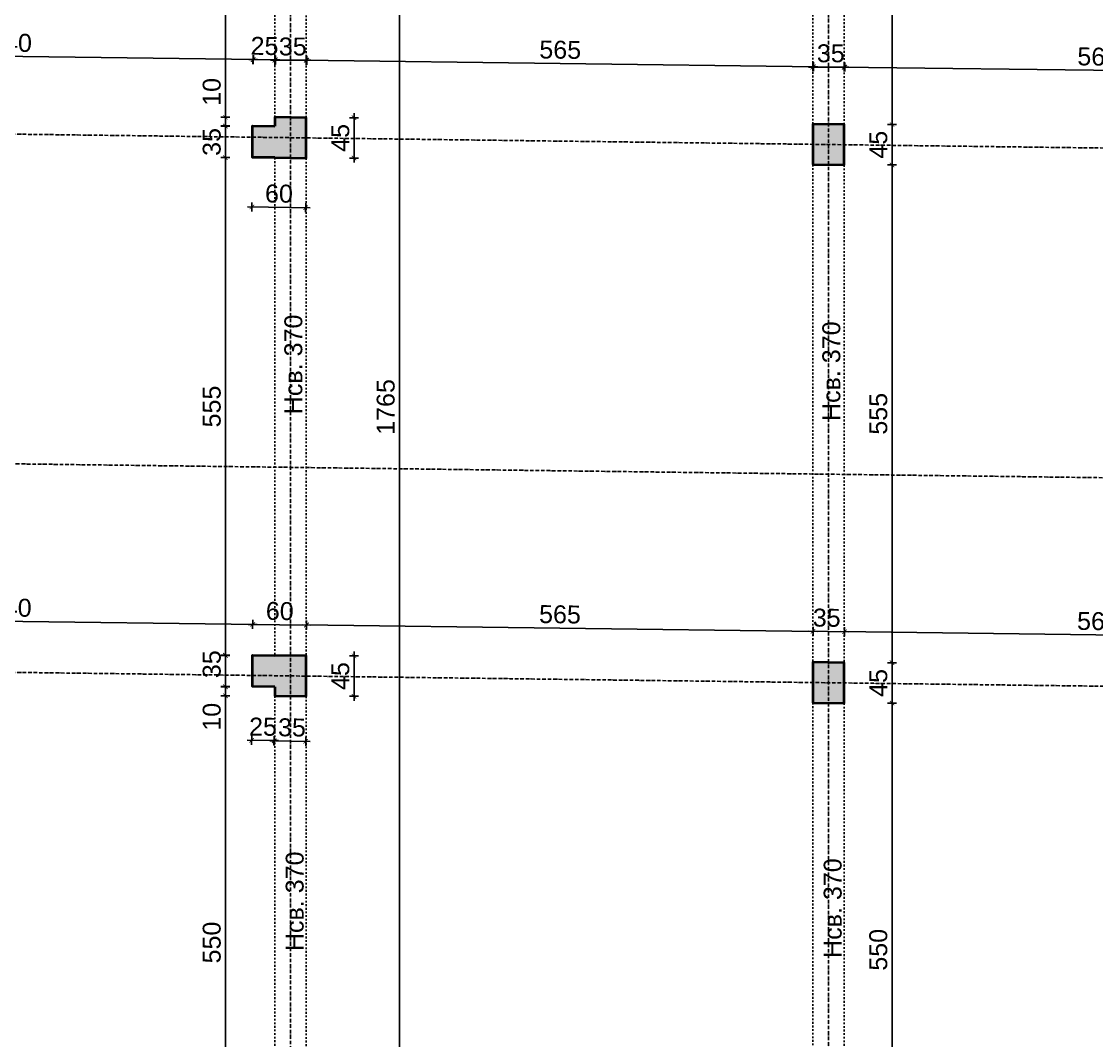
# Model space of a CAD drawing. Header units: inches. Extents: x -72385 to 39588, y -6525 to 66685.
# Drawn here: x -49885 to -48686, y 1469 to 2605 of the extents above; entities that cross this region are included whole.
import ezdxf

# ---------------------------------------------------------------- set-up
doc = ezdxf.new("R2010")
doc.units = ezdxf.units.IN
doc.header["$MEASUREMENT"] = 0
doc.linetypes.add('DashDot', pattern=[0.6, 0.4, -0.1, 0, -0.1])
doc.linetypes.add('Hidden', pattern=[0.4, 0.2, -0.2])
for name, color, linetype, lineweight in [('Линия на разрез', 252, 'DashDot', 25), ('Надписи Hсв', 252, 'Continuous', 25), ('Надписи коти вътрешни', 252, 'Continuous', 25), ('Оси', 252, 'DashDot', 25), ('Пунктир', 253, 'Hidden', 25), ('Разрезни линии', 7, 'Continuous', 35), ('Щрих стени', 254, 'Continuous', 25)]:
    doc.layers.add(name, color=color, linetype=linetype, lineweight=lineweight)
doc.styles.add('Arial Regular', font='arial.ttf')
doc.styles.get("Standard").update_dxf_attribs({"font": 'arial.ttf'})
doc.dimstyles.new('Annotative', dxfattribs={"dimscale": 0, "dimtxt": 20, "dimasz": 5, "dimexe": 5, "dimexo": 5, "dimgap": 5, "dimtad": 1, "dimdec": 0, "dimzin": 0, "dimdsep": 46, "dimtxsty": 'Standard', "dimblk": 'ARCHTICK', "dimcen": 5, "dimdle": 5, "dimadec": 0, "dimazin": 0, "dimtfac": 1, "dimtdec": 0, "dimtofl": 0, "dimtmove": 0, "dimatfit": 3, "dimldrblk": 'ARCHTICK', "dimfxl": 5, "dimfxlon": 1, "dimtolj": 1, "dimtzin": 0, "dimarcsym": 1})

# ---------------------------------------------------------------- blocks, each defined once
blk = doc.blocks.new('_ArchTick')
at = {"color": 0, "linetype": 'ByBlock', "const_width": 0.15}
blk.add_lwpolyline([(-0.5, -0.5), (0.5, 0.5)], dxfattribs=at)
blk = doc.blocks.new('*D1995')
at = {"layer": 'Defpoints', "color": 0, "ltscale": 50, "transparency": 16777216}
for p in [(-49602.1, 1852.8), (-49657.4, 1302.8), (-49602.3, 1302.8)]:
    blk.add_point(p, dxfattribs=at)
at = {"layer": 'Надписи коти вътрешни', "color": 0, "lineweight": -2, "ltscale": 50, "transparency": 16777216}
for p, q in [((-49652.4, 1852.8), (-49662.4, 1852.8)), ((-49657.4, 1857.8), (-49657.4, 1297.8)), ((-49652.4, 1302.8), (-49662.4, 1302.8))]:
    blk.add_line(p, q, dxfattribs=at)
at = {"layer": 'Надписи коти вътрешни', "color": 0, "lineweight": -2, "ltscale": 50, "transparency": 16777216, "xscale": 5, "yscale": 5, "zscale": 5}
for p, rotation in [((-49657.4, 1852.8), 90), ((-49657.4, 1302.8), 270)]:
    blk.add_blockref('_ArchTick', p, dxfattribs=dict(at, rotation=rotation))
at = {"layer": 'Надписи коти вътрешни', "color": 0, "ltscale": 50, "transparency": 16777216, "insert": (-49672.6, 1577.8), "char_height": 20, "attachment_point": 5, "rotation": 90}
blk.add_mtext('\\A1;550', dxfattribs=at)
blk = doc.blocks.new('*D1959')
at = {"layer": 'Defpoints', "color": 0, "ltscale": 50, "transparency": 16777216}
for p in [(-49657.4, 2452.9), (-49602.2, 2452.9), (-49602.3, 1897.8)]:
    blk.add_point(p, dxfattribs=at)
at = {"layer": 'Надписи коти вътрешни', "color": 0, "lineweight": -2, "ltscale": 50, "transparency": 16777216}
for p, q in [((-49657.4, 1892.8), (-49657.4, 2457.9)), ((-49652.4, 2452.9), (-49662.4, 2452.9)), ((-49652.4, 1897.8), (-49662.4, 1897.8))]:
    blk.add_line(p, q, dxfattribs=at)
at = {"layer": 'Надписи коти вътрешни', "color": 0, "lineweight": -2, "ltscale": 50, "transparency": 16777216, "xscale": 5, "yscale": 5, "zscale": 5}
for p, rotation in [((-49657.4, 2452.9), 90), ((-49657.4, 1897.8), 270)]:
    blk.add_blockref('_ArchTick', p, dxfattribs=dict(at, rotation=rotation))
at = {"layer": 'Надписи коти вътрешни', "color": 0, "ltscale": 50, "transparency": 16777216, "insert": (-49672.6, 2175.4), "char_height": 20, "attachment_point": 5, "rotation": 90}
blk.add_mtext('\\A1;555', dxfattribs=at)
blk = doc.blocks.new('*D1960')
at = {"layer": 'Defpoints', "color": 0, "ltscale": 50, "transparency": 16777216}
for p in [(-49657.4, 3047.9), (-49602.1, 3047.9), (-49602.3, 2497.9)]:
    blk.add_point(p, dxfattribs=at)
at = {"layer": 'Надписи коти вътрешни', "color": 0, "lineweight": -2, "ltscale": 50, "transparency": 16777216}
for p, q in [((-49652.4, 3047.9), (-49662.4, 3047.9)), ((-49657.4, 2492.9), (-49657.4, 3052.9)), ((-49652.4, 2497.9), (-49662.4, 2497.9))]:
    blk.add_line(p, q, dxfattribs=at)
at = {"layer": 'Надписи коти вътрешни', "color": 0, "lineweight": -2, "ltscale": 50, "transparency": 16777216, "xscale": 5, "yscale": 5, "zscale": 5}
for p, rotation in [((-49657.4, 3047.9), 90), ((-49657.4, 2497.9), 270)]:
    blk.add_blockref('_ArchTick', p, dxfattribs=dict(at, rotation=rotation))
at = {"layer": 'Надписи коти вътрешни', "color": 0, "ltscale": 50, "transparency": 16777216, "insert": (-49672.6, 2772.9), "char_height": 20, "attachment_point": 5, "rotation": 90}
blk.add_mtext('\\A1;550', dxfattribs=at)
blk = doc.blocks.new('*D1961')
at = {"layer": 'Defpoints', "color": 0, "ltscale": 50, "transparency": 16777216}
for p in [(-49567.3, 1897.4), (-49514, 1897.4), (-49567.2, 1852.4)]:
    blk.add_point(p, dxfattribs=at)
at = {"layer": 'Надписи коти вътрешни', "color": 0, "lineweight": -2, "ltscale": 50, "transparency": 16777216}
for p, q in [((-49519, 1897.4), (-49509, 1897.4)), ((-49514, 1847.4), (-49514, 1902.4)), ((-49519, 1852.4), (-49509, 1852.4))]:
    blk.add_line(p, q, dxfattribs=at)
at = {"layer": 'Надписи коти вътрешни', "color": 0, "lineweight": -2, "ltscale": 50, "transparency": 16777216, "xscale": 5, "yscale": 5, "zscale": 5}
for p, rotation in [((-49514, 1897.4), 90), ((-49514, 1852.4), 270)]:
    blk.add_blockref('_ArchTick', p, dxfattribs=dict(at, rotation=rotation))
at = {"layer": 'Надписи коти вътрешни', "color": 0, "ltscale": 50, "transparency": 16777216, "insert": (-49529.2, 1874.9), "char_height": 20, "attachment_point": 5, "rotation": 90}
blk.add_mtext('\\A1;45', dxfattribs=at)
blk = doc.blocks.new('*D1962')
at = {"layer": 'Defpoints', "color": 0, "ltscale": 50, "transparency": 16777216}
for p in [(-49567.3, 2497.4), (-49514, 2497.4), (-49567.2, 2452.4)]:
    blk.add_point(p, dxfattribs=at)
at = {"layer": 'Надписи коти вътрешни', "color": 0, "lineweight": -2, "ltscale": 50, "transparency": 16777216}
for p, q in [((-49519, 2497.4), (-49509, 2497.4)), ((-49514, 2447.4), (-49514, 2502.4)), ((-49519, 2452.4), (-49509, 2452.4))]:
    blk.add_line(p, q, dxfattribs=at)
at = {"layer": 'Надписи коти вътрешни', "color": 0, "lineweight": -2, "ltscale": 50, "transparency": 16777216, "xscale": 5, "yscale": 5, "zscale": 5}
for p, rotation in [((-49514, 2497.4), 90), ((-49514, 2452.4), 270)]:
    blk.add_blockref('_ArchTick', p, dxfattribs=dict(at, rotation=rotation))
at = {"layer": 'Надписи коти вътрешни', "color": 0, "ltscale": 50, "transparency": 16777216, "insert": (-49529.2, 2474.9), "char_height": 20, "attachment_point": 5, "rotation": 90}
blk.add_mtext('\\A1;45', dxfattribs=at)
blk = doc.blocks.new('*D1963')
at = {"layer": 'Defpoints', "color": 0, "ltscale": 50, "transparency": 16777216}
for p in [(-49567.3, 3057.5), (-49567.3, 1292.3), (-49463.4, 1292.3)]:
    blk.add_point(p, dxfattribs=at)
at = {"layer": 'Надписи коти вътрешни', "color": 0, "lineweight": -2, "ltscale": 50, "transparency": 16777216}
for p, q in [((-49468.4, 3057.5), (-49458.4, 3057.5)), ((-49463.4, 3062.5), (-49463.4, 1287.3)), ((-49468.4, 1292.3), (-49458.4, 1292.3))]:
    blk.add_line(p, q, dxfattribs=at)
at = {"layer": 'Надписи коти вътрешни', "color": 0, "lineweight": -2, "ltscale": 50, "transparency": 16777216, "xscale": 5, "yscale": 5, "zscale": 5}
for p, rotation in [((-49463.4, 3057.5), 90), ((-49463.4, 1292.3), 270)]:
    blk.add_blockref('_ArchTick', p, dxfattribs=dict(at, rotation=rotation))
at = {"layer": 'Надписи коти вътрешни', "color": 0, "ltscale": 50, "transparency": 16777216, "insert": (-49478.6, 2174.9), "char_height": 20, "attachment_point": 5, "rotation": 90}
blk.add_mtext('\\A1;1765', dxfattribs=at)
blk = doc.blocks.new('*D2046')
at = {"layer": 'Defpoints', "color": 0, "ltscale": 50, "transparency": 16777216}
for p in [(-49657.4, 1898.1), (-49627.3, 1898.1), (-49627.3, 1863.1)]:
    blk.add_point(p, dxfattribs=at)
at = {"layer": 'Надписи коти вътрешни', "color": 0, "lineweight": -2, "ltscale": 50, "transparency": 16777216}
for p, q in [((-49652.4, 1898.1), (-49662.4, 1898.1)), ((-49657.4, 1858.1), (-49657.4, 1903.1)), ((-49652.4, 1863.1), (-49662.4, 1863.1))]:
    blk.add_line(p, q, dxfattribs=at)
at = {"layer": 'Надписи коти вътрешни', "color": 0, "lineweight": -2, "ltscale": 50, "transparency": 16777216, "xscale": 5, "yscale": 5, "zscale": 5}
for p, rotation in [((-49657.4, 1898.1), 90), ((-49657.4, 1863.1), 270)]:
    blk.add_blockref('_ArchTick', p, dxfattribs=dict(at, rotation=rotation))
at = {"layer": 'Надписи коти вътрешни', "color": 0, "ltscale": 50, "transparency": 16777216, "insert": (-49672.6, 1888.1), "char_height": 20, "attachment_point": 5, "rotation": 90}
blk.add_mtext('\\A1;35', dxfattribs=at)
blk = doc.blocks.new('*D2047')
at = {"layer": 'Defpoints', "color": 0, "ltscale": 50, "transparency": 16777216}
for p in [(-49602.5, 1862.8), (-49657.4, 1852.8), (-49602.3, 1852.8)]:
    blk.add_point(p, dxfattribs=at)
at = {"layer": 'Надписи коти вътрешни', "color": 0, "lineweight": -2, "ltscale": 50, "transparency": 16777216}
for p, q in [((-49652.4, 1862.8), (-49662.4, 1862.8)), ((-49657.4, 1867.8), (-49657.4, 1852.8)), ((-49652.4, 1852.8), (-49662.4, 1852.8)), ((-49657.4, 1852.8), (-49657.4, 1811.1))]:
    blk.add_line(p, q, dxfattribs=at)
at = {"layer": 'Надписи коти вътрешни', "color": 0, "lineweight": -2, "ltscale": 50, "transparency": 16777216, "xscale": 5, "yscale": 5, "zscale": 5}
for p, rotation in [((-49657.4, 1862.8), 90), ((-49657.4, 1852.8), 270)]:
    blk.add_blockref('_ArchTick', p, dxfattribs=dict(at, rotation=rotation))
at = {"layer": 'Надписи коти вътрешни', "color": 0, "ltscale": 50, "transparency": 16777216, "insert": (-49672.6, 1829.5), "char_height": 20, "attachment_point": 5, "rotation": 90}
blk.add_mtext('\\A1;10', dxfattribs=at)
blk = doc.blocks.new('*D2048')
at = {"layer": 'Defpoints', "color": 0, "ltscale": 50, "transparency": 16777216}
for p in [(-49657.4, 2497.9), (-49602.3, 2497.9), (-49627.3, 2488.2)]:
    blk.add_point(p, dxfattribs=at)
at = {"layer": 'Надписи коти вътрешни', "color": 0, "lineweight": -2, "ltscale": 50, "transparency": 16777216}
for p, q in [((-49657.4, 2497.9), (-49657.4, 2544.6)), ((-49652.4, 2497.9), (-49662.4, 2497.9)), ((-49652.4, 2488.2), (-49662.4, 2488.2)), ((-49657.4, 2488.2), (-49657.4, 2483.2))]:
    blk.add_line(p, q, dxfattribs=at)
at = {"layer": 'Надписи коти вътрешни', "color": 0, "lineweight": -2, "ltscale": 50, "transparency": 16777216, "xscale": 5, "yscale": 5, "zscale": 5}
for p, rotation in [((-49657.4, 2497.9), 270), ((-49657.4, 2488.2), 90)]:
    blk.add_blockref('_ArchTick', p, dxfattribs=dict(at, rotation=rotation))
at = {"layer": 'Надписи коти вътрешни', "color": 0, "ltscale": 50, "transparency": 16777216, "insert": (-49672.6, 2526.2), "char_height": 20, "attachment_point": 5, "rotation": 90}
blk.add_mtext('\\A1;10', dxfattribs=at)
blk = doc.blocks.new('*D2049')
at = {"layer": 'Defpoints', "color": 0, "ltscale": 50, "transparency": 16777216}
for p in [(-49602.2, 2487.9), (-49657.4, 2452.9), (-49602.3, 2452.9)]:
    blk.add_point(p, dxfattribs=at)
at = {"layer": 'Надписи коти вътрешни', "color": 0, "lineweight": -2, "ltscale": 50, "transparency": 16777216}
for p, q in [((-49652.4, 2487.9), (-49662.4, 2487.9)), ((-49657.4, 2492.9), (-49657.4, 2447.9)), ((-49652.4, 2452.9), (-49662.4, 2452.9))]:
    blk.add_line(p, q, dxfattribs=at)
at = {"layer": 'Надписи коти вътрешни', "color": 0, "lineweight": -2, "ltscale": 50, "transparency": 16777216, "xscale": 5, "yscale": 5, "zscale": 5}
for p, rotation in [((-49657.4, 2487.9), 90), ((-49657.4, 2452.9), 270)]:
    blk.add_blockref('_ArchTick', p, dxfattribs=dict(at, rotation=rotation))
at = {"layer": 'Надписи коти вътрешни', "color": 0, "ltscale": 50, "transparency": 16777216, "insert": (-49672.6, 2470.4), "char_height": 20, "attachment_point": 5, "rotation": 90}
blk.add_mtext('\\A1;35', dxfattribs=at)
blk = doc.blocks.new('*D2052')
at = {"layer": 'Defpoints', "color": 0, "ltscale": 50, "transparency": 16777216}
for p in [(-49626.6, 2562.2), (-50167.3, 2515.1), (-49627.3, 2508.2)]:
    blk.add_point(p, dxfattribs=at)
at = {"layer": 'Надписи коти вътрешни', "color": 0, "lineweight": -2, "ltscale": 50, "transparency": 16777216}
for p, q in [((-50171.6, 2569.2), (-49621.6, 2562.2)), ((-50166.7, 2564.1), (-50166.6, 2574.1)), ((-49626.7, 2557.2), (-49626.6, 2567.2))]:
    blk.add_line(p, q, dxfattribs=at)
at = {"layer": 'Надписи коти вътрешни', "color": 0, "lineweight": -2, "ltscale": 50, "transparency": 16777216, "xscale": 5, "yscale": 5, "zscale": 5}
for p, rotation in [((-50166.6, 2569.1), 179.2706286525485), ((-49626.6, 2562.2), 359.2706286525485)]:
    blk.add_blockref('_ArchTick', p, dxfattribs=dict(at, rotation=rotation))
at = {"layer": 'Надписи коти вътрешни', "color": 0, "ltscale": 50, "transparency": 16777216, "insert": (-49896.5, 2580.9), "char_height": 20, "attachment_point": 5, "rotation": 359.2706}
blk.add_mtext('\\A1;540', dxfattribs=at)
blk = doc.blocks.new('*D2055')
at = {"layer": 'Defpoints', "color": 0, "ltscale": 50, "transparency": 16777216}
for p in [(-49001.6, 2554.3), (-49567.3, 2507.4), (-49002.3, 2500.2)]:
    blk.add_point(p, dxfattribs=at)
at = {"layer": 'Надписи коти вътрешни', "color": 0, "lineweight": -2, "ltscale": 50, "transparency": 16777216}
for p, q in [((-49566.7, 2556.5), (-49566.6, 2566.5)), ((-49571.6, 2561.5), (-48996.6, 2554.2)), ((-49001.7, 2549.3), (-49001.6, 2559.3))]:
    blk.add_line(p, q, dxfattribs=at)
at = {"layer": 'Надписи коти вътрешни', "color": 0, "lineweight": -2, "ltscale": 50, "transparency": 16777216, "xscale": 5, "yscale": 5, "zscale": 5}
for p, rotation in [((-49566.6, 2561.5), 179.2706286525477), ((-49001.6, 2554.3), 359.2706286525477)]:
    blk.add_blockref('_ArchTick', p, dxfattribs=dict(at, rotation=rotation))
at = {"layer": 'Надписи коти вътрешни', "color": 0, "ltscale": 50, "transparency": 16777216, "insert": (-49284, 2573.1), "char_height": 20, "attachment_point": 5, "rotation": 359.2706}
blk.add_mtext('\\A1;565', dxfattribs=at)
blk = doc.blocks.new('*D2056')
at = {"layer": 'Defpoints', "color": 0, "ltscale": 50, "transparency": 16777216}
for p in [(-49602.3, 2561.5), (-49602.3, 2507.9), (-49567.3, 2507.4)]:
    blk.add_point(p, dxfattribs=at)
at = {"layer": 'Надписи коти вътрешни', "color": 0, "lineweight": -2, "ltscale": 50, "transparency": 16777216}
for p, q in [((-49602.3, 2556.5), (-49602.3, 2566.5)), ((-49567.3, 2556.5), (-49567.3, 2566.5)), ((-49562.3, 2561.5), (-49607.3, 2561.5))]:
    blk.add_line(p, q, dxfattribs=at)
at = {"layer": 'Надписи коти вътрешни', "color": 0, "lineweight": -2, "ltscale": 50, "transparency": 16777216, "xscale": 5, "yscale": 5, "zscale": 5, "rotation": 180}
blk.add_blockref('_ArchTick', (-49602.3, 2561.5), dxfattribs=at)
at = {"layer": 'Надписи коти вътрешни', "color": 0, "lineweight": -2, "ltscale": 50, "transparency": 16777216, "xscale": 5, "yscale": 5, "zscale": 5}
blk.add_blockref('_ArchTick', (-49567.3, 2561.5), dxfattribs=at)
at = {"layer": 'Надписи коти вътрешни', "color": 0, "ltscale": 50, "transparency": 16777216, "insert": (-49582.3, 2576.7), "char_height": 20, "attachment_point": 5}
blk.add_mtext('\\A1;35', dxfattribs=at)
blk = doc.blocks.new('*D2057')
at = {"layer": 'Defpoints', "color": 0, "ltscale": 50, "transparency": 16777216}
for p in [(-48401.6, 2546.6), (-48967.3, 2499.8), (-48402.3, 2492.6)]:
    blk.add_point(p, dxfattribs=at)
at = {"layer": 'Надписи коти вътрешни', "color": 0, "lineweight": -2, "ltscale": 50, "transparency": 16777216}
for p, q in [((-48971.6, 2553.9), (-48396.6, 2546.6)), ((-48966.7, 2548.8), (-48966.6, 2558.8)), ((-48401.7, 2541.6), (-48401.6, 2551.6))]:
    blk.add_line(p, q, dxfattribs=at)
at = {"layer": 'Надписи коти вътрешни', "color": 0, "lineweight": -2, "ltscale": 50, "transparency": 16777216, "xscale": 5, "yscale": 5, "zscale": 5}
for p, rotation in [((-48966.6, 2553.8), 179.2706286525477), ((-48401.6, 2546.6), 359.2706286525477)]:
    blk.add_blockref('_ArchTick', p, dxfattribs=dict(at, rotation=rotation))
at = {"layer": 'Надписи коти вътрешни', "color": 0, "ltscale": 50, "transparency": 16777216, "insert": (-48684, 2565.4), "char_height": 20, "attachment_point": 5, "rotation": 359.2706}
blk.add_mtext('\\A1;565', dxfattribs=at)
blk = doc.blocks.new('*D2058')
at = {"layer": 'Defpoints', "color": 0, "ltscale": 50, "transparency": 16777216}
for p in [(-49002.3, 2553.8), (-49002.3, 2500.2), (-48967.3, 2499.8)]:
    blk.add_point(p, dxfattribs=at)
at = {"layer": 'Надписи коти вътрешни', "color": 0, "lineweight": -2, "ltscale": 50, "transparency": 16777216}
for p, q in [((-48962.3, 2553.8), (-49007.3, 2553.8)), ((-49002.3, 2548.8), (-49002.3, 2558.8)), ((-48967.3, 2548.8), (-48967.3, 2558.8))]:
    blk.add_line(p, q, dxfattribs=at)
at = {"layer": 'Надписи коти вътрешни', "color": 0, "lineweight": -2, "ltscale": 50, "transparency": 16777216, "xscale": 5, "yscale": 5, "zscale": 5, "rotation": 180}
blk.add_blockref('_ArchTick', (-49002.3, 2553.8), dxfattribs=at)
at = {"layer": 'Надписи коти вътрешни', "color": 0, "lineweight": -2, "ltscale": 50, "transparency": 16777216, "xscale": 5, "yscale": 5, "zscale": 5}
blk.add_blockref('_ArchTick', (-48967.3, 2553.8), dxfattribs=at)
at = {"layer": 'Надписи коти вътрешни', "color": 0, "ltscale": 50, "transparency": 16777216, "insert": (-48982.3, 2569.1), "char_height": 20, "attachment_point": 5}
blk.add_mtext('\\A1;35', dxfattribs=at)
blk = doc.blocks.new('*D2034')
at = {"layer": 'Defpoints', "color": 0, "ltscale": 50, "transparency": 16777216}
for p in [(-49626.3, 2562.2), (-49627.3, 2478.2), (-49602.7, 2477.9)]:
    blk.add_point(p, dxfattribs=at)
at = {"layer": 'Надписи коти вътрешни', "color": 0, "lineweight": -2, "ltscale": 50, "transparency": 16777216}
for p, q in [((-49626.3, 2557.2), (-49626.2, 2567.2)), ((-49601.7, 2556.9), (-49601.6, 2566.9)), ((-49596.6, 2561.9), (-49631.3, 2562.3))]:
    blk.add_line(p, q, dxfattribs=at)
at = {"layer": 'Надписи коти вътрешни', "color": 0, "lineweight": -2, "ltscale": 50, "transparency": 16777216, "xscale": 5, "yscale": 5, "zscale": 5}
for p, rotation in [((-49626.3, 2562.2), 179.2706286525374), ((-49601.6, 2561.9), 359.2706286525374)]:
    blk.add_blockref('_ArchTick', p, dxfattribs=dict(at, rotation=rotation))
at = {"layer": 'Надписи коти вътрешни', "color": 0, "ltscale": 50, "transparency": 16777216, "insert": (-49613.8, 2577.3), "char_height": 20, "attachment_point": 5, "rotation": 359.2706}
blk.add_mtext('\\A1;25', dxfattribs=at)
blk = doc.blocks.new('*D2042')
at = {"layer": 'Defpoints', "color": 0, "ltscale": 50, "transparency": 16777216}
for p in [(-49627, 1932.4), (-50167.3, 1915), (-49627.3, 1908.1)]:
    blk.add_point(p, dxfattribs=at)
at = {"layer": 'Надписи коти вътрешни', "color": 0, "lineweight": -2, "ltscale": 50, "transparency": 16777216}
for p, q in [((-50167.1, 1934.3), (-50167, 1944.3)), ((-50172, 1939.4), (-49622, 1932.4)), ((-49627.1, 1927.4), (-49627, 1937.4))]:
    blk.add_line(p, q, dxfattribs=at)
at = {"layer": 'Надписи коти вътрешни', "color": 0, "lineweight": -2, "ltscale": 50, "transparency": 16777216, "xscale": 5, "yscale": 5, "zscale": 5}
for p, rotation in [((-50167, 1939.3), 179.2706286525482), ((-49627, 1932.4), 359.2706286525482)]:
    blk.add_blockref('_ArchTick', p, dxfattribs=dict(at, rotation=rotation))
at = {"layer": 'Надписи коти вътрешни', "color": 0, "ltscale": 50, "transparency": 16777216, "insert": (-49896.8, 1951.1), "char_height": 20, "attachment_point": 5, "rotation": 359.2706}
blk.add_mtext('\\A1;540', dxfattribs=at)
blk = doc.blocks.new('*D2043')
at = {"layer": 'Defpoints', "color": 0, "ltscale": 50, "transparency": 16777216}
for p in [(-49567, 1931.7), (-49627.3, 1908.1), (-49567.3, 1907.4)]:
    blk.add_point(p, dxfattribs=at)
at = {"layer": 'Надписи коти вътрешни', "color": 0, "lineweight": -2, "ltscale": 50, "transparency": 16777216}
for p, q in [((-49632, 1932.5), (-49562, 1931.6)), ((-49627.1, 1927.4), (-49627, 1937.4)), ((-49567.1, 1926.7), (-49567, 1936.7))]:
    blk.add_line(p, q, dxfattribs=at)
at = {"layer": 'Надписи коти вътрешни', "color": 0, "lineweight": -2, "ltscale": 50, "transparency": 16777216, "xscale": 5, "yscale": 5, "zscale": 5}
for p, rotation in [((-49627, 1932.4), 179.2706286525357), ((-49567, 1931.7), 359.2706286525357)]:
    blk.add_blockref('_ArchTick', p, dxfattribs=dict(at, rotation=rotation))
at = {"layer": 'Надписи коти вътрешни', "color": 0, "ltscale": 50, "transparency": 16777216, "insert": (-49596.8, 1947.3), "char_height": 20, "attachment_point": 5, "rotation": 359.2706}
blk.add_mtext('\\A1;60', dxfattribs=at)
blk = doc.blocks.new('*D2044')
at = {"layer": 'Defpoints', "color": 0, "ltscale": 50, "transparency": 16777216}
for p in [(-49002, 1924.8), (-49567.3, 1907.4), (-49002.3, 1900.2)]:
    blk.add_point(p, dxfattribs=at)
at = {"layer": 'Надписи коти вътрешни', "color": 0, "lineweight": -2, "ltscale": 50, "transparency": 16777216}
for p, q in [((-49572, 1932), (-48997, 1924.7)), ((-49567.1, 1927), (-49567, 1937)), ((-49002.1, 1919.8), (-49002, 1929.8))]:
    blk.add_line(p, q, dxfattribs=at)
at = {"layer": 'Надписи коти вътрешни', "color": 0, "lineweight": -2, "ltscale": 50, "transparency": 16777216, "xscale": 5, "yscale": 5, "zscale": 5}
for p, rotation in [((-49567, 1932), 179.2706286525477), ((-49002, 1924.8), 359.2706286525477)]:
    blk.add_blockref('_ArchTick', p, dxfattribs=dict(at, rotation=rotation))
at = {"layer": 'Надписи коти вътрешни', "color": 0, "ltscale": 50, "transparency": 16777216, "insert": (-49284.3, 1943.6), "char_height": 20, "attachment_point": 5, "rotation": 359.2706}
blk.add_mtext('\\A1;565', dxfattribs=at)
blk = doc.blocks.new('*D2045')
at = {"layer": 'Defpoints', "color": 0, "ltscale": 50, "transparency": 16777216}
for p in [(-48967, 1924.3), (-49002.3, 1900.2), (-48967.3, 1899.7)]:
    blk.add_point(p, dxfattribs=at)
at = {"layer": 'Надписи коти вътрешни', "color": 0, "lineweight": -2, "ltscale": 50, "transparency": 16777216}
for p, q in [((-49007, 1924.9), (-48962, 1924.3)), ((-49002.1, 1919.8), (-49002, 1929.8)), ((-48967.1, 1919.3), (-48967, 1929.3))]:
    blk.add_line(p, q, dxfattribs=at)
at = {"layer": 'Надписи коти вътрешни', "color": 0, "lineweight": -2, "ltscale": 50, "transparency": 16777216, "xscale": 5, "yscale": 5, "zscale": 5}
for p, rotation in [((-49002, 1924.8), 179.2706286525492), ((-48967, 1924.3), 359.2706286525492)]:
    blk.add_blockref('_ArchTick', p, dxfattribs=dict(at, rotation=rotation))
at = {"layer": 'Надписи коти вътрешни', "color": 0, "ltscale": 50, "transparency": 16777216, "insert": (-48986.8, 1939.8), "char_height": 20, "attachment_point": 5, "rotation": 359.2706}
blk.add_mtext('\\A1;35', dxfattribs=at)
blk = doc.blocks.new('*D2060')
at = {"layer": 'Defpoints', "color": 0, "ltscale": 50, "transparency": 16777216}
for p in [(-48402, 1917.2), (-48967.3, 1899.7), (-48402.3, 1892.6)]:
    blk.add_point(p, dxfattribs=at)
at = {"layer": 'Надписи коти вътрешни', "color": 0, "lineweight": -2, "ltscale": 50, "transparency": 16777216}
for p, q in [((-48972, 1924.4), (-48397, 1917.1)), ((-48967.1, 1919.3), (-48967, 1929.3)), ((-48402.1, 1912.2), (-48402, 1922.2))]:
    blk.add_line(p, q, dxfattribs=at)
at = {"layer": 'Надписи коти вътрешни', "color": 0, "lineweight": -2, "ltscale": 50, "transparency": 16777216, "xscale": 5, "yscale": 5, "zscale": 5}
for p, rotation in [((-48967, 1924.3), 179.2706286525477), ((-48402, 1917.2), 359.2706286525477)]:
    blk.add_blockref('_ArchTick', p, dxfattribs=dict(at, rotation=rotation))
at = {"layer": 'Надписи коти вътрешни', "color": 0, "ltscale": 50, "transparency": 16777216, "insert": (-48684.3, 1936), "char_height": 20, "attachment_point": 5, "rotation": 359.2706}
blk.add_mtext('\\A1;565', dxfattribs=at)
blk = doc.blocks.new('*D2071')
at = {"layer": 'Defpoints', "color": 0, "ltscale": 50, "transparency": 16777216}
for p in [(-48967.3, 1844.7), (-48914, 1844.7), (-48967.3, 1294.7)]:
    blk.add_point(p, dxfattribs=at)
at = {"layer": 'Надписи коти вътрешни', "color": 0, "lineweight": -2, "ltscale": 50, "transparency": 16777216}
for p, q in [((-48914, 1289.7), (-48914, 1849.7)), ((-48919, 1844.7), (-48909, 1844.7)), ((-48919, 1294.7), (-48909, 1294.7))]:
    blk.add_line(p, q, dxfattribs=at)
at = {"layer": 'Надписи коти вътрешни', "color": 0, "lineweight": -2, "ltscale": 50, "transparency": 16777216, "xscale": 5, "yscale": 5, "zscale": 5}
for p, rotation in [((-48914, 1844.7), 90), ((-48914, 1294.7), 270)]:
    blk.add_blockref('_ArchTick', p, dxfattribs=dict(at, rotation=rotation))
at = {"layer": 'Надписи коти вътрешни', "color": 0, "ltscale": 50, "transparency": 16777216, "insert": (-48929.2, 1569.7), "char_height": 20, "attachment_point": 5, "rotation": 90}
blk.add_mtext('\\A1;550', dxfattribs=at)
blk = doc.blocks.new('*D2072')
at = {"layer": 'Defpoints', "color": 0, "ltscale": 50, "transparency": 16777216}
for p in [(-48967.3, 1889.7), (-48914, 1889.7), (-48967.3, 1844.7)]:
    blk.add_point(p, dxfattribs=at)
at = {"layer": 'Надписи коти вътрешни', "color": 0, "lineweight": -2, "ltscale": 50, "transparency": 16777216}
for p, q in [((-48914, 1839.7), (-48914, 1894.7)), ((-48919, 1889.7), (-48909, 1889.7)), ((-48919, 1844.7), (-48909, 1844.7))]:
    blk.add_line(p, q, dxfattribs=at)
at = {"layer": 'Надписи коти вътрешни', "color": 0, "lineweight": -2, "ltscale": 50, "transparency": 16777216, "xscale": 5, "yscale": 5, "zscale": 5}
for p, rotation in [((-48914, 1889.7), 90), ((-48914, 1844.7), 270)]:
    blk.add_blockref('_ArchTick', p, dxfattribs=dict(at, rotation=rotation))
at = {"layer": 'Надписи коти вътрешни', "color": 0, "ltscale": 50, "transparency": 16777216, "insert": (-48929.2, 1867.2), "char_height": 20, "attachment_point": 5, "rotation": 90}
blk.add_mtext('\\A1;45', dxfattribs=at)
blk = doc.blocks.new('*D2073')
at = {"layer": 'Defpoints', "color": 0, "ltscale": 50, "transparency": 16777216}
for p in [(-48967.2, 2444.8), (-48914, 2444.8), (-48967.3, 1889.7)]:
    blk.add_point(p, dxfattribs=at)
at = {"layer": 'Надписи коти вътрешни', "color": 0, "lineweight": -2, "ltscale": 50, "transparency": 16777216}
for p, q in [((-48914, 1884.7), (-48914, 2449.8)), ((-48919, 2444.8), (-48909, 2444.8)), ((-48919, 1889.7), (-48909, 1889.7))]:
    blk.add_line(p, q, dxfattribs=at)
at = {"layer": 'Надписи коти вътрешни', "color": 0, "lineweight": -2, "ltscale": 50, "transparency": 16777216, "xscale": 5, "yscale": 5, "zscale": 5}
for p, rotation in [((-48914, 2444.8), 90), ((-48914, 1889.7), 270)]:
    blk.add_blockref('_ArchTick', p, dxfattribs=dict(at, rotation=rotation))
at = {"layer": 'Надписи коти вътрешни', "color": 0, "ltscale": 50, "transparency": 16777216, "insert": (-48929.2, 2167.3), "char_height": 20, "attachment_point": 5, "rotation": 90}
blk.add_mtext('\\A1;555', dxfattribs=at)
blk = doc.blocks.new('*D2074')
at = {"layer": 'Defpoints', "color": 0, "ltscale": 50, "transparency": 16777216}
for p in [(-48967.3, 2489.8), (-48914, 2489.8), (-48967.2, 2444.8)]:
    blk.add_point(p, dxfattribs=at)
at = {"layer": 'Надписи коти вътрешни', "color": 0, "lineweight": -2, "ltscale": 50, "transparency": 16777216}
for p, q in [((-48914, 2439.8), (-48914, 2494.8)), ((-48919, 2489.8), (-48909, 2489.8)), ((-48919, 2444.8), (-48909, 2444.8))]:
    blk.add_line(p, q, dxfattribs=at)
at = {"layer": 'Надписи коти вътрешни', "color": 0, "lineweight": -2, "ltscale": 50, "transparency": 16777216, "xscale": 5, "yscale": 5, "zscale": 5}
for p, rotation in [((-48914, 2489.8), 90), ((-48914, 2444.8), 270)]:
    blk.add_blockref('_ArchTick', p, dxfattribs=dict(at, rotation=rotation))
at = {"layer": 'Надписи коти вътрешни', "color": 0, "ltscale": 50, "transparency": 16777216, "insert": (-48929.2, 2467.3), "char_height": 20, "attachment_point": 5, "rotation": 90}
blk.add_mtext('\\A1;45', dxfattribs=at)
blk = doc.blocks.new('*D2075')
at = {"layer": 'Defpoints', "color": 0, "ltscale": 50, "transparency": 16777216}
for p in [(-48967.5, 3039.8), (-48914, 3039.8), (-48967.3, 2489.8)]:
    blk.add_point(p, dxfattribs=at)
at = {"layer": 'Надписи коти вътрешни', "color": 0, "lineweight": -2, "ltscale": 50, "transparency": 16777216}
for p, q in [((-48919, 3039.8), (-48909, 3039.8)), ((-48914, 2484.8), (-48914, 3044.8)), ((-48919, 2489.8), (-48909, 2489.8))]:
    blk.add_line(p, q, dxfattribs=at)
at = {"layer": 'Надписи коти вътрешни', "color": 0, "lineweight": -2, "ltscale": 50, "transparency": 16777216, "xscale": 5, "yscale": 5, "zscale": 5}
for p, rotation in [((-48914, 3039.8), 90), ((-48914, 2489.8), 270)]:
    blk.add_blockref('_ArchTick', p, dxfattribs=dict(at, rotation=rotation))
at = {"layer": 'Надписи коти вътрешни', "color": 0, "ltscale": 50, "transparency": 16777216, "insert": (-48929.2, 2764.8), "char_height": 20, "attachment_point": 5, "rotation": 90}
blk.add_mtext('\\A1;550', dxfattribs=at)
blk = doc.blocks.new('*D2080')
at = {"layer": 'Defpoints', "color": 0, "ltscale": 50, "transparency": 16777216}
for p in [(-49627.3, 1863.1), (-49602.5, 1862.8), (-49603.2, 1803)]:
    blk.add_point(p, dxfattribs=at)
at = {"layer": 'Надписи коти вътрешни', "color": 0, "lineweight": -2, "ltscale": 50, "transparency": 16777216}
for p, q in [((-49633.1, 1803.4), (-49598.2, 1802.9)), ((-49628, 1808.3), (-49628.2, 1798.3)), ((-49603.2, 1808), (-49603.3, 1798))]:
    blk.add_line(p, q, dxfattribs=at)
at = {"layer": 'Надписи коти вътрешни', "color": 0, "lineweight": -2, "ltscale": 50, "transparency": 16777216, "xscale": 5, "yscale": 5, "zscale": 5}
for p, rotation in [((-49628.1, 1803.3), 179.2706286525459), ((-49603.2, 1803), 359.270628652546)]:
    blk.add_blockref('_ArchTick', p, dxfattribs=dict(at, rotation=rotation))
at = {"layer": 'Надписи коти вътрешни', "color": 0, "ltscale": 50, "transparency": 16777216, "insert": (-49615.5, 1818.3), "char_height": 20, "attachment_point": 5, "rotation": 359.2706}
blk.add_mtext('\\A1;25', dxfattribs=at)
blk = doc.blocks.new('*D2081')
at = {"layer": 'Defpoints', "color": 0, "ltscale": 50, "transparency": 16777216}
for p in [(-49602.3, 1852.8), (-49567.2, 1852.4), (-49567.9, 1802.1)]:
    blk.add_point(p, dxfattribs=at)
at = {"layer": 'Надписи коти вътрешни', "color": 0, "lineweight": -2, "ltscale": 50, "transparency": 16777216}
for p, q in [((-49608, 1802.6), (-49562.9, 1802)), ((-49602.9, 1807.5), (-49603, 1797.5)), ((-49567.8, 1807.1), (-49567.9, 1797.1))]:
    blk.add_line(p, q, dxfattribs=at)
at = {"layer": 'Надписи коти вътрешни', "color": 0, "lineweight": -2, "ltscale": 50, "transparency": 16777216, "xscale": 5, "yscale": 5, "zscale": 5}
for p, rotation in [((-49603, 1802.5), 179.2706286525463), ((-49567.9, 1802.1), 359.2706286525463)]:
    blk.add_blockref('_ArchTick', p, dxfattribs=dict(at, rotation=rotation))
at = {"layer": 'Надписи коти вътрешни', "color": 0, "ltscale": 50, "transparency": 16777216, "insert": (-49583.2, 1817.5), "char_height": 20, "attachment_point": 5, "rotation": 359.2706}
blk.add_mtext('\\A1;35', dxfattribs=at)
blk = doc.blocks.new('*D2082')
at = {"layer": 'Defpoints', "color": 0, "ltscale": 50, "transparency": 16777216}
for p in [(-49627.3, 2443.2), (-49567.3, 2442.4), (-49567.9, 2397.1)]:
    blk.add_point(p, dxfattribs=at)
at = {"layer": 'Надписи коти вътрешни', "color": 0, "lineweight": -2, "ltscale": 50, "transparency": 16777216}
for p, q in [((-49632.9, 2398), (-49562.9, 2397.1)), ((-49627.9, 2402.9), (-49628, 2392.9)), ((-49567.9, 2402.1), (-49568, 2392.1))]:
    blk.add_line(p, q, dxfattribs=at)
at = {"layer": 'Надписи коти вътрешни', "color": 0, "lineweight": -2, "ltscale": 50, "transparency": 16777216, "xscale": 5, "yscale": 5, "zscale": 5}
for p, rotation in [((-49627.9, 2397.9), 179.2706286525478), ((-49567.9, 2397.1), 359.2706286525477)]:
    blk.add_blockref('_ArchTick', p, dxfattribs=dict(at, rotation=rotation))
at = {"layer": 'Надписи коти вътрешни', "color": 0, "ltscale": 50, "transparency": 16777216, "insert": (-49597.7, 2412.7), "char_height": 20, "attachment_point": 5, "rotation": 359.2706}
blk.add_mtext('\\A1;60', dxfattribs=at)

msp = doc.modelspace()

# ---------------------------------------------------------------- hatches: boundary and pattern name
at = {"layer": 'Щрих стени', "ltscale": 10}
h = msp.add_hatch(color=256, dxfattribs=at)
h.dxf.hatch_style = 1
h.paths.add_polyline_path([(-49567.3, 2497.4), (-49602.3, 2497.9), (-49602.3, 2487.9), (-49627.3, 2488.2), (-49627.3, 2453.2), (-49602.3, 2452.9), (-49567.3, 2452.4)])
h.paths.add_polyline_path([(-48967.3, 2489.8), (-49002.3, 2490.2), (-49002.3, 2445.2), (-48967.3, 2444.8)])
h.paths.add_polyline_path([(-48367.3, 2482.2), (-48402.3, 2482.6), (-48402.3, 2437.6), (-48367.3, 2437.2)])
h.paths.add_polyline_path([(-47767.3, 2474.5), (-47802.3, 2475), (-47802.3, 2465), (-47827.3, 2465.3), (-47827.3, 2430.3), (-47802.3, 2430), (-47802.3, 2430), (-47767.3, 2429.5)])
h.paths.add_polyline_path([(-49567.3, 1897.4), (-49602.3, 1897.8), (-49602.3, 1897.8), (-49627.3, 1898.1), (-49627.3, 1863.1), (-49602.3, 1862.8), (-49602.3, 1852.8), (-49567.3, 1852.4)])
h.paths.add_polyline_path([(-48967.3, 1889.7), (-49002.3, 1890.2), (-49002.3, 1845.2), (-48967.3, 1844.7)])
h.paths.add_polyline_path([(-48367.3, 1882.1), (-48402.3, 1882.6), (-48402.3, 1837.5), (-48367.3, 1837.1)])
h.paths.add_polyline_path([(-47767.3, 1874.5), (-47802.3, 1874.9), (-47802.3, 1864.9), (-47827.3, 1865.2), (-47827.3, 1830.2), (-47802.3, 1829.9), (-47802.3, 1829.9), (-47767.3, 1829.5)])

# ---------------------------------------------------------------- linework, layer by layer
at = {"layer": 'Линия на разрез', "ltscale": 10}
msp.add_lwpolyline([(-52477.2, 2144.4), (-41314.8, 2002.3), (-41314.8, 1502.3), (-40082.4, 1486.6)], dxfattribs=at)
at = {"layer": 'Оси', "ltscale": 10}
for p, q in [((-49584.8, 3475.2), (-49584.8, 875)), ((-48984.8, 3467.6), (-48984.8, 867.4)), ((-39839.8, 2351.1), (-52699.8, 2514.8))]:
    msp.add_line(p, q, dxfattribs=at)
msp.add_lwpolyline([(-39839.8, 1751), (-51384.8, 1898), (-51384.8, 2028), (-52699.8, 2044.8)], dxfattribs=at)
at = {"layer": 'Пунктир', "ltscale": 10}
for p, q in [((-49602.3, 3047.9), (-49602.3, 2497.9)), ((-49567.3, 3047.5), (-49567.3, 2497.4)), ((-49002.3, 3040.3), (-49002.3, 2490.2)), ((-48967.3, 3039.8), (-48967.3, 2489.8)), ((-49602.3, 2452.9), (-49602.3, 1897.8)), ((-49567.3, 2452.4), (-49567.3, 1897.4)), ((-49002.3, 2445.2), (-49002.3, 1890.2)), ((-48967.3, 2444.8), (-48967.3, 1889.7)), ((-49602.3, 1852.8), (-49602.3, 1302.8)), ((-49567.3, 1852.4), (-49567.3, 1302.3)), ((-49002.3, 1845.2), (-49002.3, 1295.1)), ((-48967.3, 1844.7), (-48967.3, 1294.7))]:
    msp.add_line(p, q, dxfattribs=at)
at = {"layer": 'Разрезни линии', "ltscale": 50}
for points in [[(-49602.3, 2452.9), (-49567.3, 2452.4), (-49567.3, 2497.4), (-49602.3, 2497.9), (-49602.3, 2487.9)], [(-49602.3, 2452.9), (-49627.3, 2453.2), (-49627.3, 2488.2), (-49602.3, 2487.9)], [(-49602.3, 1862.8), (-49627.3, 1863.1), (-49627.3, 1898.1), (-49602.3, 1897.8)], [(-49602.3, 1862.8), (-49602.3, 1852.8), (-49567.3, 1852.4), (-49567.3, 1897.4), (-49602.3, 1897.8), (-49602.3, 1897.8)]]:
    msp.add_lwpolyline(points, dxfattribs=at)
for points in [[(-49002.3, 2445.2), (-48967.3, 2444.8), (-48967.3, 2489.8), (-49002.3, 2490.2)], [(-49002.3, 1845.2), (-48967.3, 1844.7), (-48967.3, 1889.7), (-49002.3, 1890.2)]]:
    msp.add_lwpolyline(points, close=True, dxfattribs=at)

# ---------------------------------------------------------------- texts
at = {"layer": 'Надписи Hсв', "ltscale": 100, "char_height": 20, "width": 180.489, "attachment_point": 1, "rotation": 90, "style": 'Arial Regular'}
for insert in [(-49591.7, 2166.8), (-48991.7, 2159.2), (-49590.2, 1568.2), (-48990.2, 1560.6)]:
    msp.add_mtext('\\pxt8;Hсв. 370', dxfattribs=dict(at, insert=insert))

# ---------------------------------------------------------------- dimensions: what is measured, and where the dimension line sits
at = {"layer": 'Надписи коти вътрешни', "ltscale": 50}
for base, p1, p2, picture, middle in [((-49463.4, 1292.3), (-49567.3, 3057.5), (-49567.3, 1292.3), '*D1963', (-49478.6, 2174.9)), ((-49657.4, 3047.9), (-49602.3, 2497.9), (-49602.1, 3047.9), '*D1960', (-49672.6, 2772.9)), ((-48914, 3039.8), (-48967.3, 2489.8), (-48967.5, 3039.8), '*D2075', (-48929.2, 2764.8)), ((-49514, 2497.4), (-49567.2, 2452.4), (-49567.3, 2497.4), '*D1962', (-49529.2, 2474.9)), ((-48914, 2489.8), (-48967.2, 2444.8), (-48967.3, 2489.8), '*D2074', (-48929.2, 2467.3)), ((-49657.4, 2452.9), (-49602.3, 1897.8), (-49602.2, 2452.9), '*D1959', (-49672.6, 2175.4)), ((-48914, 2444.8), (-48967.3, 1889.7), (-48967.2, 2444.8), '*D2073', (-48929.2, 2167.3)), ((-49514, 1897.4), (-49567.2, 1852.4), (-49567.3, 1897.4), '*D1961', (-49529.2, 1874.9)), ((-48914, 1889.7), (-48967.3, 1844.7), (-48967.3, 1889.7), '*D2072', (-48929.2, 1867.2)), ((-49657.4, 1302.8), (-49602.1, 1852.8), (-49602.3, 1302.8), '*D1995', (-49672.6, 1577.8)), ((-48914, 1844.7), (-48967.3, 1294.7), (-48967.3, 1844.7), '*D2071', (-48929.2, 1569.7))]:
    dim = msp.add_linear_dim(base=base, p1=p1, p2=p2, angle=90, dimstyle='Annotative', override={"dimscale": 0, "dimtix": 0, "dimtofl": 0, "dimtmove": 0, "dimatfit": 3}, dxfattribs=at)
    dim.commit()
    dim.dimension.update_dxf_attribs({"geometry": picture, "text_midpoint": middle})
for p1, p2, distance, picture, middle in [((-50167.3, 2515.1), (-49627.3, 2508.2), 54, '*D2052', (-49896.5, 2580.9)), ((-49567.3, 2507.4), (-49002.3, 2500.2), 54, '*D2055', (-49284, 2573.1)), ((-48967.3, 2499.8), (-48402.3, 2492.6), 54, '*D2057', (-48684, 2565.4)), ((-49627.3, 2443.2), (-49567.3, 2442.4), -45.3, '*D2082', (-49597.7, 2412.7)), ((-50167.3, 1915), (-49627.3, 1908.1), 24.3, '*D2042', (-49896.8, 1951.1)), ((-49627.3, 1908.1), (-49567.3, 1907.4), 24.3, '*D2043', (-49596.8, 1947.3)), ((-49567.3, 1907.4), (-49002.3, 1900.2), 24.6, '*D2044', (-49284.3, 1943.6)), ((-48967.3, 1899.7), (-48402.3, 1892.6), 24.6, '*D2060', (-48684.3, 1936))]:
    dim = msp.add_aligned_dim(p1=p1, p2=p2, distance=distance, dimstyle='Annotative', override={"dimscale": 0, "dimtix": 0, "dimtofl": 0, "dimtmove": 0, "dimatfit": 3}, dxfattribs=at)
    dim.commit()
    dim.dimension.update_dxf_attribs({"geometry": picture, "text_midpoint": middle})
for base, p1, p2, angle, picture, middle, dimtype in [((-49626.3, 2562.2), (-49602.7, 2477.9), (-49627.3, 2478.2), 179.2706, '*D2034', (-49614, 2562.1), 129), ((-49657.4, 2497.9), (-49627.3, 2488.2), (-49602.3, 2497.9), 90, '*D2048', (-49657.4, 2526.2), 128), ((-49657.4, 2452.9), (-49602.2, 2487.9), (-49602.3, 2452.9), 90, '*D2049', (-49657.4, 2470.4), 128), ((-48967, 1924.3), (-49002.3, 1900.2), (-48967.3, 1899.7), 359.2706, '*D2045', (-48987, 1924.6), 129), ((-49657.4, 1898.1), (-49627.3, 1863.1), (-49627.3, 1898.1), 90, '*D2046', (-49657.4, 1888.1), 128), ((-49657.4, 1852.8), (-49602.5, 1862.8), (-49602.3, 1852.8), 90, '*D2047', (-49657.4, 1829.5), 128), ((-49603.2, 1803), (-49627.3, 1863.1), (-49602.5, 1862.8), 359.2706, '*D2080', (-49615.7, 1803.1), 129), ((-49567.9, 1802.1), (-49602.3, 1852.8), (-49567.2, 1852.4), 359.2706, '*D2081', (-49583.4, 1802.3), 129)]:
    dim = msp.add_linear_dim(base=base, p1=p1, p2=p2, angle=angle, dimstyle='Annotative', override={"dimscale": 0, "dimtix": 0, "dimtofl": 0, "dimtmove": 0, "dimatfit": 3}, dxfattribs=at)
    dim.commit()
    dim.dimension.update_dxf_attribs({"geometry": picture, "text_midpoint": middle, "dimtype": dimtype})
for base, p1, p2, picture, middle in [((-49602.3, 2561.5), (-49567.3, 2507.4), (-49602.3, 2507.9), '*D2056', (-49582.3, 2561.5)), ((-49002.3, 2553.8), (-48967.3, 2499.8), (-49002.3, 2500.2), '*D2058', (-48982.3, 2553.8))]:
    dim = msp.add_linear_dim(base=base, p1=p1, p2=p2, dimstyle='Annotative', override={"dimscale": 0, "dimtix": 0, "dimtofl": 0, "dimtmove": 0, "dimatfit": 3}, dxfattribs=at)
    dim.commit()
    dim.dimension.update_dxf_attribs({"geometry": picture, "text_midpoint": middle, "dimtype": 128})

doc.saveas('drawing.dxf')
